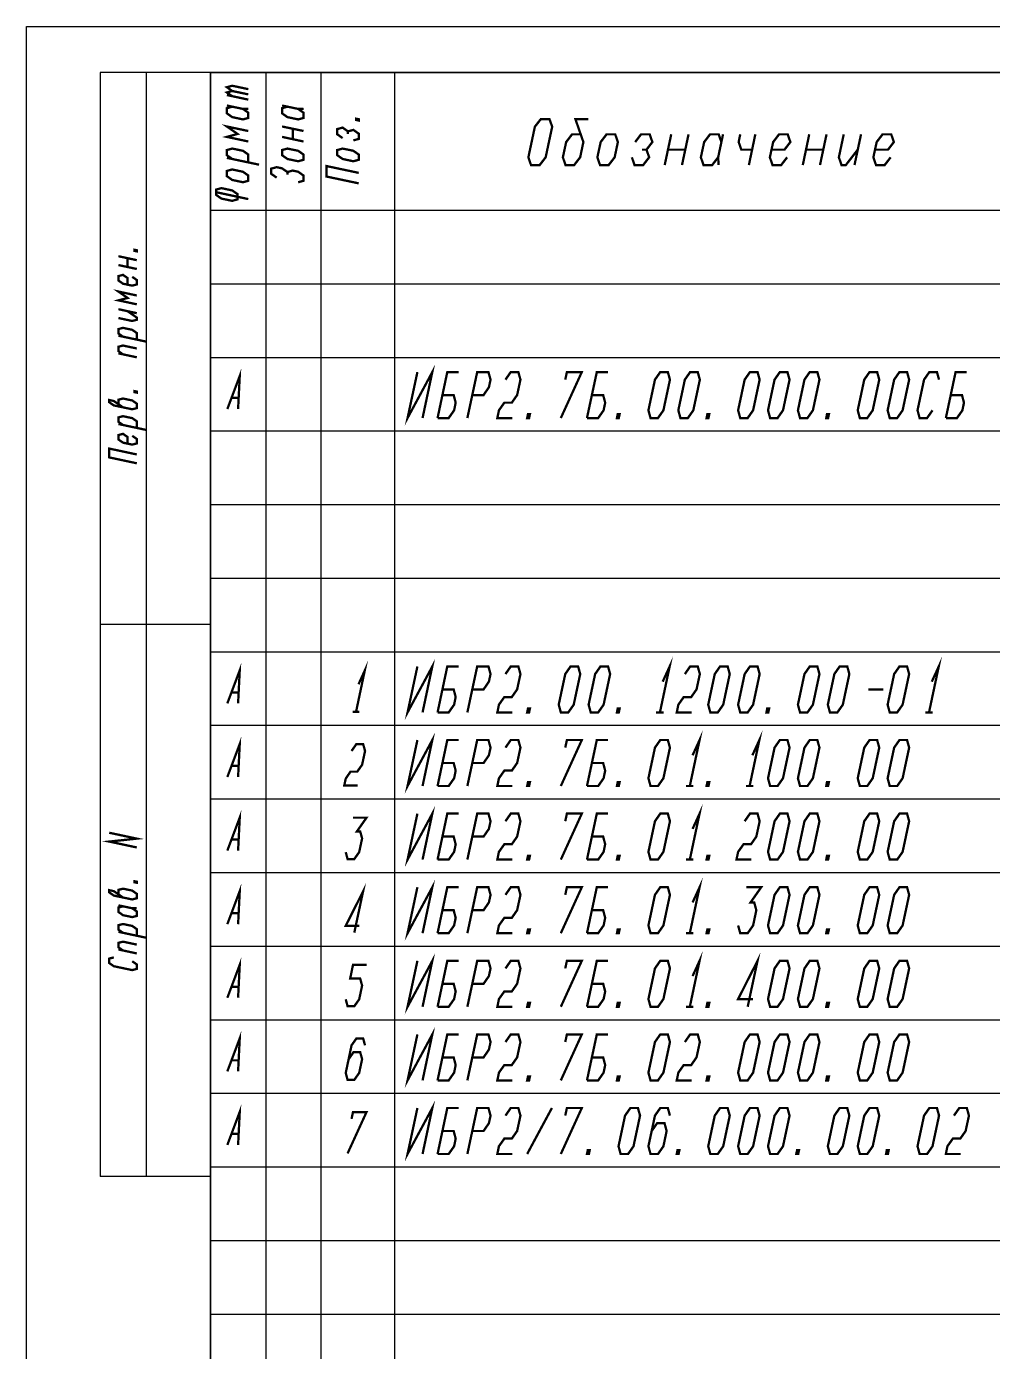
# Model space of a CAD drawing. Header units: millimetres. Extents: x 0 to 210, y 0 to 297.
# Drawn here: x 0 to 105, y 153 to 297 of the extents above; entities that cross this region are included whole.
import ezdxf

# ---------------------------------------------------------------- set-up
doc = ezdxf.new("R2010")
doc.units = ezdxf.units.MM
doc.header["$LTSCALE"] = 19.36
doc.layers.get('0').update_dxf_attribs({"linetype": 'CONTINUOUS'})

msp = doc.modelspace()

# ---------------------------------------------------------------- linework, layer by layer
at = {"color": 7, "linetype": 'CONTINUOUS'}
for p, q in [((0, 0), (0, 297)), ((0, 297), (210, 297)), ((20, 292), (8, 292)), ((8, 292), (8, 172)), ((13, 292), (13, 172)), ((20, 292), (20, 172)), ((205, 292), (20, 292)), ((20, 292), (20, 53)), ((20, 5), (20, 292)), ((20, 292), (205, 292)), ((26, 292), (26, 53)), ((32, 292), (32, 53)), ((40, 292), (40, 53)), ((205, 277), (20, 277)), ((205, 269), (20, 269)), ((20, 269), (20, 45)), ((205, 269), (20, 269)), ((26, 269), (26, 45)), ((32, 269), (32, 45)), ((40, 269), (40, 45)), ((205, 261), (20, 261)), ((205, 261), (20, 261)), ((205, 253), (20, 253)), ((205, 253), (20, 253)), ((205, 245), (20, 245)), ((205, 245), (20, 245)), ((205, 237), (20, 237)), ((205, 237), (20, 237)), ((20, 232), (8, 232)), ((205, 229), (20, 229)), ((205, 229), (20, 229)), ((205, 221), (20, 221)), ((205, 221), (20, 221)), ((205, 213), (20, 213)), ((205, 213), (20, 213)), ((205, 205), (20, 205)), ((205, 205), (20, 205)), ((205, 197), (20, 197)), ((205, 197), (20, 197)), ((205, 189), (20, 189)), ((205, 189), (20, 189)), ((205, 181), (20, 181)), ((205, 181), (20, 181)), ((205, 173), (20, 173)), ((205, 173), (20, 173)), ((20, 172), (8, 172)), ((205, 165), (20, 165)), ((205, 165), (20, 165)), ((205, 157), (20, 157)), ((205, 157), (20, 157))]:
    msp.add_line(p, q, dxfattribs=at)
at = {"color": 2, "linetype": 'CONTINUOUS', "const_width": 0.25}
for points in [[(22.36, 289.99), (21.78, 290.4), (22.36, 290.56), (24.11, 290.19)], [(22.36, 289.42), (21.78, 289.83), (22.36, 289.99), (24.11, 289.62)], [(24.11, 289.05), (21.78, 289.55)], [(21.78, 288.41), (23.53, 288.04), (24.11, 288.05)], [(22.36, 288.28), (21.78, 288.12), (21.78, 287.56), (22.36, 287.15), (23.53, 286.9), (24.11, 287.06), (24.11, 287.63), (23.53, 288.04)], [(27.78, 288.41), (29.53, 288.04), (30.11, 288.05)], [(28.36, 288.28), (27.78, 288.12), (27.78, 287.56), (28.36, 287.15), (29.53, 286.9), (30.11, 287.06), (30.11, 287.63), (29.53, 288.04)], [(36.11, 286.92), (36.11, 286.78), (35.82, 286.84), (35.82, 286.98), (36.11, 286.92)], [(54.84, 281.94), (54.55, 282.78), (55.26, 286.11), (55.91, 286.94), (56.84, 286.94), (57.14, 286.11), (56.43, 282.78), (55.78, 281.94), (54.84, 281.94)], [(60.24, 285.28), (59.3, 285.28), (58.66, 284.44), (58.3, 282.78), (58.59, 281.94), (59.53, 281.94), (60.18, 282.78), (60.53, 284.44), (59.66, 286.94), (61.06, 286.94)], [(24.11, 284.5), (21.78, 285), (22.94, 285.32), (21.78, 286.13), (24.11, 285.64)], [(27.78, 286.13), (30.11, 285.64)], [(28.94, 284.75), (28.94, 285.89)], [(35.53, 284.62), (36.11, 284.78), (36.11, 285.35), (35.53, 285.76), (34.94, 285.6), (34.36, 286.01), (33.78, 285.85), (33.78, 285.28), (34.36, 284.87)], [(34.94, 285.32), (34.94, 285.6)], [(62.05, 282.78), (62.34, 281.94), (63.28, 281.94), (63.93, 282.78), (64.28, 284.44), (63.99, 285.28), (63.05, 285.28), (62.41, 284.44), (62.05, 282.78)], [(65.8, 282.78), (66.09, 281.94), (67.03, 281.94), (67.68, 282.78), (67.39, 283.61), (68.03, 284.44), (67.74, 285.28), (66.8, 285.28), (66.16, 284.44)], [(69.37, 281.94), (70.08, 285.28)], [(71.96, 285.28), (71.25, 281.94)], [(75.53, 284.44), (75.24, 285.28), (74.3, 285.28), (73.66, 284.44), (73.3, 282.78), (73.59, 281.94), (74.53, 281.94), (75.18, 282.78)], [(75.71, 285.28), (75.18, 282.78), (75.23, 281.94)], [(77.58, 285.28), (77.41, 284.44), (77.7, 283.61), (78.87, 283.61)], [(79.22, 285.28), (78.52, 281.94)], [(80.98, 283.61), (82.39, 283.61), (83.03, 284.44), (82.74, 285.28), (81.8, 285.28), (81.16, 284.44), (80.8, 282.78), (81.09, 281.94), (82.03, 281.94), (82.68, 282.78)], [(84.38, 281.94), (85.08, 285.28)], [(86.96, 285.28), (86.25, 281.94)], [(88.83, 285.28), (88.3, 282.78), (88.59, 281.94), (89.06, 281.94), (90.35, 283.61)], [(90.71, 285.28), (90, 281.94)], [(92.23, 283.61), (93.64, 283.61), (94.28, 284.44), (93.99, 285.28), (93.05, 285.28), (92.41, 284.44), (92.05, 282.78), (92.34, 281.94), (93.28, 281.94), (93.93, 282.78)], [(24.11, 282.23), (24.11, 283.08), (23.53, 283.49), (22.36, 283.73), (21.78, 283.57), (21.78, 283.01), (22.36, 282.6)], [(30.11, 284.5), (27.78, 285)], [(29.53, 282.35), (30.11, 282.51), (30.11, 283.08), (29.53, 283.49), (28.36, 283.73), (27.78, 283.57), (27.78, 283.01), (28.36, 282.6), (29.53, 282.35)], [(35.53, 282.35), (36.11, 282.51), (36.11, 283.08), (35.53, 283.49), (34.36, 283.73), (33.78, 283.57), (33.78, 283.01), (34.36, 282.6), (35.53, 282.35)], [(25.28, 281.98), (21.78, 282.72)], [(66.92, 283.61), (67.39, 283.61)], [(69.73, 283.61), (71.6, 283.61)], [(84.73, 283.61), (86.6, 283.61)], [(23.53, 280.07), (24.11, 280.23), (24.11, 280.8), (23.53, 281.21), (22.36, 281.46), (21.78, 281.3), (21.78, 280.73), (22.36, 280.32), (23.53, 280.07)], [(29.53, 280.07), (30.11, 280.23), (30.11, 280.8), (29.53, 281.21), (28.94, 281.34), (28.36, 281.18), (27.78, 281.58), (27.19, 281.71), (26.61, 281.55), (26.61, 280.98), (27.19, 280.57)], [(28.36, 280.89), (28.36, 281.18)], [(36.11, 279.95), (32.61, 280.69), (32.61, 281.83), (36.11, 281.09)], [(20.61, 278.99), (20.61, 278.7), (21.19, 278.29), (22.36, 278.05), (22.94, 278.21), (22.94, 278.78), (22.36, 279.18), (21.19, 279.43), (20.61, 279.27), (20.61, 278.99), (24.11, 278.24)], [(11.99, 272.68), (11.99, 272.56), (11.74, 272.61), (11.74, 272.73), (11.99, 272.68)], [(9.99, 272.03), (11.99, 271.6)], [(11.99, 270.64), (9.99, 271.07)], [(10.99, 270.85), (10.99, 271.81)], [(10.99, 268.93), (10.99, 269.65), (10.49, 270), (9.99, 269.87), (9.99, 269.39), (10.49, 269.04), (11.49, 268.83), (11.99, 268.96), (11.99, 269.44), (11.49, 269.79)], [(11.99, 266.8), (9.99, 267.23), (10.99, 267.49), (9.99, 268.19), (11.99, 267.76)], [(9.99, 266.27), (11.99, 265.84)], [(9.99, 265.31), (11.49, 264.99), (11.99, 265.12), (11.99, 265.36), (10.99, 266.05)], [(11.99, 262.96), (11.99, 263.68), (11.49, 264.03), (10.49, 264.24), (9.99, 264.11), (9.99, 263.63), (10.49, 263.28)], [(12.99, 262.75), (9.99, 263.39)], [(10.49, 261.36), (9.99, 261.71), (9.99, 262.19), (10.49, 262.32), (11.99, 262)], [(11.99, 261.04), (9.99, 261.47)], [(21.83, 255.42), (23.18, 259.02), (23, 255.42)], [(42.49, 259.44), (41.42, 254.44), (44.11, 259.44), (43.05, 254.44)], [(44.68, 254.44), (45.74, 259.44), (46.96, 259.44)], [(47.92, 254.44), (48.99, 259.44), (50.21, 259.44), (50.44, 258.61), (50.26, 257.78), (49.68, 256.94), (48.46, 256.94)], [(52.06, 258.61), (52.64, 259.44), (53.46, 259.44), (53.69, 258.61), (53.33, 256.94), (52.75, 256.11), (51.94, 256.11), (51.35, 255.28), (51.18, 254.44), (52.8, 254.44)], [(58.08, 254.44), (60.36, 259.44), (58.74, 259.44), (58.56, 258.61)], [(60.92, 254.44), (61.99, 259.44), (63.21, 259.44)], [(67.83, 254.44), (67.6, 255.28), (68.31, 258.61), (68.89, 259.44), (69.71, 259.44), (69.94, 258.61), (69.23, 255.28), (68.64, 254.44), (67.83, 254.44)], [(71.08, 254.44), (70.85, 255.28), (71.56, 258.61), (72.14, 259.44), (72.96, 259.44), (73.19, 258.61), (72.48, 255.28), (71.89, 254.44), (71.08, 254.44)], [(77.58, 254.44), (77.35, 255.28), (78.06, 258.61), (78.64, 259.44), (79.46, 259.44), (79.69, 258.61), (78.98, 255.28), (78.39, 254.44), (77.58, 254.44)], [(80.83, 254.44), (80.6, 255.28), (81.31, 258.61), (81.89, 259.44), (82.71, 259.44), (82.94, 258.61), (82.23, 255.28), (81.64, 254.44), (80.83, 254.44)], [(84.08, 254.44), (83.85, 255.28), (84.56, 258.61), (85.14, 259.44), (85.96, 259.44), (86.19, 258.61), (85.48, 255.28), (84.89, 254.44), (84.08, 254.44)], [(90.58, 254.44), (90.35, 255.28), (91.06, 258.61), (91.64, 259.44), (92.46, 259.44), (92.69, 258.61), (91.98, 255.28), (91.39, 254.44), (90.58, 254.44)], [(93.83, 254.44), (93.6, 255.28), (94.31, 258.61), (94.89, 259.44), (95.71, 259.44), (95.94, 258.61), (95.23, 255.28), (94.64, 254.44), (93.83, 254.44)], [(99.19, 258.61), (98.96, 259.44), (98.14, 259.44), (97.56, 258.61), (96.85, 255.28), (97.08, 254.44), (97.89, 254.44), (98.48, 255.28)], [(99.93, 254.44), (100.99, 259.44), (102.21, 259.44)], [(10.49, 255.6), (9.49, 256.29), (8.99, 256.4), (8.99, 256.16), (9.49, 255.81), (11.49, 255.39), (11.99, 255.52), (11.99, 256), (11.49, 256.35), (10.49, 256.56), (9.99, 256.43), (9.99, 255.95)], [(11.99, 257.32), (11.99, 257.2), (11.74, 257.25), (11.74, 257.37), (11.99, 257.32)], [(22.38, 256.62), (22.96, 256.62)], [(44.68, 254.44), (45.89, 254.44), (46.48, 255.28), (46.65, 256.11), (46.43, 256.94), (45.21, 256.94)], [(60.92, 254.44), (62.14, 254.44), (62.73, 255.28), (62.9, 256.11), (62.68, 256.94), (61.46, 256.94)], [(99.93, 254.44), (101.14, 254.44), (101.73, 255.28), (101.9, 256.11), (101.68, 256.94), (100.46, 256.94)], [(54.63, 254.44), (54.42, 254.44), (54.51, 254.86), (54.72, 254.86), (54.63, 254.44)], [(64.38, 254.44), (64.18, 254.44), (64.26, 254.86), (64.47, 254.86), (64.38, 254.44)], [(74.13, 254.44), (73.92, 254.44), (74.01, 254.86), (74.22, 254.86), (74.13, 254.44)], [(87.13, 254.44), (86.93, 254.44), (87.01, 254.86), (87.22, 254.86), (87.13, 254.44)], [(11.99, 253.36), (11.99, 254.08), (11.49, 254.43), (10.49, 254.64), (9.99, 254.51), (9.99, 254.03), (10.49, 253.68)], [(12.99, 253.15), (9.99, 253.79)], [(10.99, 251.65), (10.99, 252.37), (10.49, 252.72), (9.99, 252.59), (9.99, 252.11), (10.49, 251.76), (11.49, 251.55), (11.99, 251.68), (11.99, 252.16), (11.49, 252.51)], [(11.99, 249.52), (8.99, 250.16), (8.99, 251.12), (11.99, 250.48)], [(21.83, 223.42), (23.18, 227.02), (23, 223.42)], [(36.09, 225.5), (36.77, 227), (35.82, 222.5)], [(42.49, 227.44), (41.42, 222.44), (44.11, 227.44), (43.05, 222.44)], [(44.68, 222.44), (45.74, 227.44), (46.96, 227.44)], [(47.92, 222.44), (48.99, 227.44), (50.21, 227.44), (50.44, 226.61), (50.26, 225.78), (49.68, 224.94), (48.46, 224.94)], [(52.06, 226.61), (52.64, 227.44), (53.46, 227.44), (53.69, 226.61), (53.33, 224.94), (52.75, 224.11), (51.94, 224.11), (51.35, 223.28), (51.18, 222.44), (52.8, 222.44)], [(58.08, 222.44), (57.85, 223.28), (58.56, 226.61), (59.14, 227.44), (59.96, 227.44), (60.19, 226.61), (59.48, 223.28), (58.89, 222.44), (58.08, 222.44)], [(61.33, 222.44), (61.1, 223.28), (61.81, 226.61), (62.39, 227.44), (63.21, 227.44), (63.44, 226.61), (62.73, 223.28), (62.14, 222.44), (61.33, 222.44)], [(69.15, 225.78), (69.91, 227.44), (68.85, 222.44)], [(71.56, 226.61), (72.14, 227.44), (72.96, 227.44), (73.19, 226.61), (72.83, 224.94), (72.25, 224.11), (71.44, 224.11), (70.85, 223.28), (70.68, 222.44), (72.3, 222.44)], [(74.33, 222.44), (74.1, 223.28), (74.81, 226.61), (75.39, 227.44), (76.21, 227.44), (76.44, 226.61), (75.73, 223.28), (75.14, 222.44), (74.33, 222.44)], [(77.58, 222.44), (77.35, 223.28), (78.06, 226.61), (78.64, 227.44), (79.46, 227.44), (79.69, 226.61), (78.98, 223.28), (78.39, 222.44), (77.58, 222.44)], [(84.08, 222.44), (83.85, 223.28), (84.56, 226.61), (85.14, 227.44), (85.96, 227.44), (86.19, 226.61), (85.48, 223.28), (84.89, 222.44), (84.08, 222.44)], [(87.33, 222.44), (87.1, 223.28), (87.81, 226.61), (88.39, 227.44), (89.21, 227.44), (89.44, 226.61), (88.73, 223.28), (88.14, 222.44), (87.33, 222.44)], [(93.83, 222.44), (93.6, 223.28), (94.31, 226.61), (94.89, 227.44), (95.71, 227.44), (95.94, 226.61), (95.23, 223.28), (94.64, 222.44), (93.83, 222.44)], [(98.4, 225.78), (99.16, 227.44), (98.1, 222.44)], [(22.38, 224.62), (22.96, 224.62)], [(44.68, 222.44), (45.89, 222.44), (46.48, 223.28), (46.65, 224.11), (46.43, 224.94), (45.21, 224.94)], [(91.52, 224.94), (93.14, 224.94)], [(35.45, 222.5), (36.18, 222.5)], [(54.63, 222.44), (54.42, 222.44), (54.51, 222.86), (54.72, 222.86), (54.63, 222.44)], [(64.38, 222.44), (64.18, 222.44), (64.26, 222.86), (64.47, 222.86), (64.38, 222.44)], [(68.44, 222.44), (69.25, 222.44)], [(80.63, 222.44), (80.43, 222.44), (80.51, 222.86), (80.72, 222.86), (80.63, 222.44)], [(97.69, 222.44), (98.5, 222.44)], [(72.4, 217.78), (73.16, 219.44), (72.1, 214.44)], [(78.9, 217.78), (79.66, 219.44), (78.6, 214.44)], [(21.83, 215.42), (23.18, 219.02), (23, 215.42)], [(35.33, 218.25), (35.86, 219), (36.59, 219), (36.8, 218.25), (36.48, 216.75), (35.95, 216), (35.22, 216), (34.7, 215.25), (34.54, 214.5), (36, 214.5)], [(42.49, 219.44), (41.42, 214.44), (44.11, 219.44), (43.05, 214.44)], [(44.68, 214.44), (45.74, 219.44), (46.96, 219.44)], [(47.92, 214.44), (48.99, 219.44), (50.21, 219.44), (50.44, 218.61), (50.26, 217.78), (49.68, 216.94), (48.46, 216.94)], [(52.06, 218.61), (52.64, 219.44), (53.46, 219.44), (53.69, 218.61), (53.33, 216.94), (52.75, 216.11), (51.94, 216.11), (51.35, 215.28), (51.18, 214.44), (52.8, 214.44)], [(58.08, 214.44), (60.36, 219.44), (58.74, 219.44), (58.56, 218.61)], [(60.92, 214.44), (61.99, 219.44), (63.21, 219.44)], [(67.83, 214.44), (67.6, 215.28), (68.31, 218.61), (68.89, 219.44), (69.71, 219.44), (69.94, 218.61), (69.23, 215.28), (68.64, 214.44), (67.83, 214.44)], [(80.83, 214.44), (80.6, 215.28), (81.31, 218.61), (81.89, 219.44), (82.71, 219.44), (82.94, 218.61), (82.23, 215.28), (81.64, 214.44), (80.83, 214.44)], [(84.08, 214.44), (83.85, 215.28), (84.56, 218.61), (85.14, 219.44), (85.96, 219.44), (86.19, 218.61), (85.48, 215.28), (84.89, 214.44), (84.08, 214.44)], [(90.58, 214.44), (90.35, 215.28), (91.06, 218.61), (91.64, 219.44), (92.46, 219.44), (92.69, 218.61), (91.98, 215.28), (91.39, 214.44), (90.58, 214.44)], [(93.83, 214.44), (93.6, 215.28), (94.31, 218.61), (94.89, 219.44), (95.71, 219.44), (95.94, 218.61), (95.23, 215.28), (94.64, 214.44), (93.83, 214.44)], [(22.38, 216.62), (22.96, 216.62)], [(44.68, 214.44), (45.89, 214.44), (46.48, 215.28), (46.65, 216.11), (46.43, 216.94), (45.21, 216.94)], [(60.92, 214.44), (62.14, 214.44), (62.73, 215.28), (62.9, 216.11), (62.68, 216.94), (61.46, 216.94)], [(54.63, 214.44), (54.42, 214.44), (54.51, 214.86), (54.72, 214.86), (54.63, 214.44)], [(64.38, 214.44), (64.18, 214.44), (64.26, 214.86), (64.47, 214.86), (64.38, 214.44)], [(74.13, 214.44), (73.92, 214.44), (74.01, 214.86), (74.22, 214.86), (74.13, 214.44)], [(87.13, 214.44), (86.93, 214.44), (87.01, 214.86), (87.22, 214.86), (87.13, 214.44)], [(71.69, 214.44), (72.5, 214.44)], [(78.19, 214.44), (79, 214.44)], [(21.83, 207.42), (23.18, 211.02), (23, 207.42)], [(42.49, 211.44), (41.42, 206.44), (44.11, 211.44), (43.05, 206.44)], [(72.4, 209.78), (73.16, 211.44), (72.1, 206.44)], [(35.49, 211), (36.96, 211), (35.91, 209.5), (36.27, 209.5), (36.48, 208.75), (36.16, 207.25), (35.63, 206.5), (34.9, 206.5), (34.7, 207.25)], [(44.68, 206.44), (45.74, 211.44), (46.96, 211.44)], [(47.92, 206.44), (48.99, 211.44), (50.21, 211.44), (50.44, 210.61), (50.26, 209.78), (49.68, 208.94), (48.46, 208.94)], [(52.06, 210.61), (52.64, 211.44), (53.46, 211.44), (53.69, 210.61), (53.33, 208.94), (52.75, 208.11), (51.94, 208.11), (51.35, 207.28), (51.18, 206.44), (52.8, 206.44)], [(58.08, 206.44), (60.36, 211.44), (58.74, 211.44), (58.56, 210.61)], [(60.92, 206.44), (61.99, 211.44), (63.21, 211.44)], [(67.83, 206.44), (67.6, 207.28), (68.31, 210.61), (68.89, 211.44), (69.71, 211.44), (69.94, 210.61), (69.23, 207.28), (68.64, 206.44), (67.83, 206.44)], [(78.06, 210.61), (78.64, 211.44), (79.46, 211.44), (79.69, 210.61), (79.33, 208.94), (78.75, 208.11), (77.94, 208.11), (77.35, 207.28), (77.17, 206.44), (78.8, 206.44)], [(80.83, 206.44), (80.6, 207.28), (81.31, 210.61), (81.89, 211.44), (82.71, 211.44), (82.94, 210.61), (82.23, 207.28), (81.64, 206.44), (80.83, 206.44)], [(84.08, 206.44), (83.85, 207.28), (84.56, 210.61), (85.14, 211.44), (85.96, 211.44), (86.19, 210.61), (85.48, 207.28), (84.89, 206.44), (84.08, 206.44)], [(90.58, 206.44), (90.35, 207.28), (91.06, 210.61), (91.64, 211.44), (92.46, 211.44), (92.69, 210.61), (91.98, 207.28), (91.39, 206.44), (90.58, 206.44)], [(93.83, 206.44), (93.6, 207.28), (94.31, 210.61), (94.89, 211.44), (95.71, 211.44), (95.94, 210.61), (95.23, 207.28), (94.64, 206.44), (93.83, 206.44)], [(11.99, 207.76), (8.99, 208.4), (11.99, 208.72), (8.99, 209.36)], [(44.68, 206.44), (45.89, 206.44), (46.48, 207.28), (46.65, 208.11), (46.43, 208.94), (45.21, 208.94)], [(60.92, 206.44), (62.14, 206.44), (62.73, 207.28), (62.9, 208.11), (62.68, 208.94), (61.46, 208.94)], [(22.38, 208.62), (22.96, 208.62)], [(54.63, 206.44), (54.42, 206.44), (54.51, 206.86), (54.72, 206.86), (54.63, 206.44)], [(64.38, 206.44), (64.18, 206.44), (64.26, 206.86), (64.47, 206.86), (64.38, 206.44)], [(71.69, 206.44), (72.5, 206.44)], [(74.13, 206.44), (73.92, 206.44), (74.01, 206.86), (74.22, 206.86), (74.13, 206.44)], [(87.13, 206.44), (86.93, 206.44), (87.01, 206.86), (87.22, 206.86), (87.13, 206.44)], [(72.4, 201.78), (73.16, 203.44), (72.1, 198.44)], [(10.49, 202.32), (9.49, 203.01), (8.99, 203.12), (8.99, 202.88), (9.49, 202.53), (11.49, 202.11), (11.99, 202.24), (11.99, 202.72), (11.49, 203.07), (10.49, 203.28), (9.99, 203.15), (9.99, 202.67)], [(11.99, 204.04), (11.99, 203.92), (11.74, 203.97), (11.74, 204.09), (11.99, 204.04)], [(21.83, 199.42), (23.18, 203.02), (23, 199.42)], [(35.63, 198.5), (36.59, 203), (34.7, 199.25), (36.16, 199.25)], [(42.49, 203.44), (41.42, 198.44), (44.11, 203.44), (43.05, 198.44)], [(44.68, 198.44), (45.74, 203.44), (46.96, 203.44)], [(47.92, 198.44), (48.99, 203.44), (50.21, 203.44), (50.44, 202.61), (50.26, 201.78), (49.68, 200.94), (48.46, 200.94)], [(52.06, 202.61), (52.64, 203.44), (53.46, 203.44), (53.69, 202.61), (53.33, 200.94), (52.75, 200.11), (51.94, 200.11), (51.35, 199.28), (51.18, 198.44), (52.8, 198.44)], [(58.08, 198.44), (60.36, 203.44), (58.74, 203.44), (58.56, 202.61)], [(60.92, 198.44), (61.99, 203.44), (63.21, 203.44)], [(67.83, 198.44), (67.6, 199.28), (68.31, 202.61), (68.89, 203.44), (69.71, 203.44), (69.94, 202.61), (69.23, 199.28), (68.64, 198.44), (67.83, 198.44)], [(78.24, 203.44), (79.86, 203.44), (78.7, 201.78), (79.1, 201.78), (79.33, 200.94), (78.98, 199.28), (78.39, 198.44), (77.58, 198.44), (77.35, 199.28)], [(80.83, 198.44), (80.6, 199.28), (81.31, 202.61), (81.89, 203.44), (82.71, 203.44), (82.94, 202.61), (82.23, 199.28), (81.64, 198.44), (80.83, 198.44)], [(84.08, 198.44), (83.85, 199.28), (84.56, 202.61), (85.14, 203.44), (85.96, 203.44), (86.19, 202.61), (85.48, 199.28), (84.89, 198.44), (84.08, 198.44)], [(90.58, 198.44), (90.35, 199.28), (91.06, 202.61), (91.64, 203.44), (92.46, 203.44), (92.69, 202.61), (91.98, 199.28), (91.39, 198.44), (90.58, 198.44)], [(93.83, 198.44), (93.6, 199.28), (94.31, 202.61), (94.89, 203.44), (95.71, 203.44), (95.94, 202.61), (95.23, 199.28), (94.64, 198.44), (93.83, 198.44)], [(9.99, 201.47), (11.49, 201.15), (11.99, 201.16)], [(10.49, 201.36), (9.99, 201.23), (9.99, 200.75), (10.49, 200.4), (11.49, 200.19), (11.99, 200.32), (11.99, 200.8), (11.49, 201.15)], [(22.38, 200.62), (22.96, 200.62)], [(44.68, 198.44), (45.89, 198.44), (46.48, 199.28), (46.65, 200.11), (46.43, 200.94), (45.21, 200.94)], [(60.92, 198.44), (62.14, 198.44), (62.73, 199.28), (62.9, 200.11), (62.68, 200.94), (61.46, 200.94)], [(11.99, 198.16), (11.99, 198.88), (11.49, 199.23), (10.49, 199.44), (9.99, 199.31), (9.99, 198.83), (10.49, 198.48)], [(54.63, 198.44), (54.42, 198.44), (54.51, 198.86), (54.72, 198.86), (54.63, 198.44)], [(64.38, 198.44), (64.18, 198.44), (64.26, 198.86), (64.47, 198.86), (64.38, 198.44)], [(74.13, 198.44), (73.92, 198.44), (74.01, 198.86), (74.22, 198.86), (74.13, 198.44)], [(87.13, 198.44), (86.93, 198.44), (87.01, 198.86), (87.22, 198.86), (87.13, 198.44)], [(12.99, 197.95), (9.99, 198.59)], [(10.49, 196.56), (9.99, 196.91), (9.99, 197.39), (10.49, 197.52), (11.99, 197.2)], [(71.69, 198.44), (72.5, 198.44)], [(9.49, 195.81), (8.99, 195.68), (8.99, 195.2), (9.49, 194.85), (11.49, 194.43), (11.99, 194.56), (11.99, 195.04), (11.49, 195.39)], [(11.99, 196.24), (9.99, 196.67)], [(42.49, 195.44), (41.42, 190.44), (44.11, 195.44), (43.05, 190.44)], [(72.4, 193.78), (73.16, 195.44), (72.1, 190.44)], [(78.39, 190.44), (79.46, 195.44), (77.35, 191.28), (78.98, 191.28)], [(21.83, 191.42), (23.18, 195.02), (23, 191.42)], [(34.7, 191.25), (34.9, 190.5), (35.63, 190.5), (36.16, 191.25), (36.48, 192.75), (36.27, 193.5), (35.18, 193.5), (35.49, 195), (36.96, 195)], [(44.68, 190.44), (45.74, 195.44), (46.96, 195.44)], [(47.92, 190.44), (48.99, 195.44), (50.21, 195.44), (50.44, 194.61), (50.26, 193.78), (49.68, 192.94), (48.46, 192.94)], [(52.06, 194.61), (52.64, 195.44), (53.46, 195.44), (53.69, 194.61), (53.33, 192.94), (52.75, 192.11), (51.94, 192.11), (51.35, 191.28), (51.18, 190.44), (52.8, 190.44)], [(58.08, 190.44), (60.36, 195.44), (58.74, 195.44), (58.56, 194.61)], [(60.92, 190.44), (61.99, 195.44), (63.21, 195.44)], [(67.83, 190.44), (67.6, 191.28), (68.31, 194.61), (68.89, 195.44), (69.71, 195.44), (69.94, 194.61), (69.23, 191.28), (68.64, 190.44), (67.83, 190.44)], [(80.83, 190.44), (80.6, 191.28), (81.31, 194.61), (81.89, 195.44), (82.71, 195.44), (82.94, 194.61), (82.23, 191.28), (81.64, 190.44), (80.83, 190.44)], [(84.08, 190.44), (83.85, 191.28), (84.56, 194.61), (85.14, 195.44), (85.96, 195.44), (86.19, 194.61), (85.48, 191.28), (84.89, 190.44), (84.08, 190.44)], [(90.58, 190.44), (90.35, 191.28), (91.06, 194.61), (91.64, 195.44), (92.46, 195.44), (92.69, 194.61), (91.98, 191.28), (91.39, 190.44), (90.58, 190.44)], [(93.83, 190.44), (93.6, 191.28), (94.31, 194.61), (94.89, 195.44), (95.71, 195.44), (95.94, 194.61), (95.23, 191.28), (94.64, 190.44), (93.83, 190.44)], [(44.68, 190.44), (45.89, 190.44), (46.48, 191.28), (46.65, 192.11), (46.43, 192.94), (45.21, 192.94)], [(60.92, 190.44), (62.14, 190.44), (62.73, 191.28), (62.9, 192.11), (62.68, 192.94), (61.46, 192.94)], [(22.38, 192.62), (22.96, 192.62)], [(54.63, 190.44), (54.42, 190.44), (54.51, 190.86), (54.72, 190.86), (54.63, 190.44)], [(64.38, 190.44), (64.18, 190.44), (64.26, 190.86), (64.47, 190.86), (64.38, 190.44)], [(71.69, 190.44), (72.5, 190.44)], [(74.13, 190.44), (73.92, 190.44), (74.01, 190.86), (74.22, 190.86), (74.13, 190.44)], [(87.13, 190.44), (86.93, 190.44), (87.01, 190.86), (87.22, 190.86), (87.13, 190.44)], [(21.83, 183.42), (23.18, 187.02), (23, 183.42)], [(42.49, 187.44), (41.42, 182.44), (44.11, 187.44), (43.05, 182.44)], [(44.68, 182.44), (45.74, 187.44), (46.96, 187.44)], [(47.92, 182.44), (48.99, 187.44), (50.21, 187.44), (50.44, 186.61), (50.26, 185.78), (49.68, 184.94), (48.46, 184.94)], [(52.06, 186.61), (52.64, 187.44), (53.46, 187.44), (53.69, 186.61), (53.33, 184.94), (52.75, 184.11), (51.94, 184.11), (51.35, 183.28), (51.18, 182.44), (52.8, 182.44)], [(58.08, 182.44), (60.36, 187.44), (58.74, 187.44), (58.56, 186.61)], [(60.92, 182.44), (61.99, 187.44), (63.21, 187.44)], [(67.83, 182.44), (67.6, 183.28), (68.31, 186.61), (68.89, 187.44), (69.71, 187.44), (69.94, 186.61), (69.23, 183.28), (68.64, 182.44), (67.83, 182.44)], [(71.56, 186.61), (72.14, 187.44), (72.96, 187.44), (73.19, 186.61), (72.83, 184.94), (72.25, 184.11), (71.44, 184.11), (70.85, 183.28), (70.68, 182.44), (72.3, 182.44)], [(77.58, 182.44), (77.35, 183.28), (78.06, 186.61), (78.64, 187.44), (79.46, 187.44), (79.69, 186.61), (78.98, 183.28), (78.39, 182.44), (77.58, 182.44)], [(80.83, 182.44), (80.6, 183.28), (81.31, 186.61), (81.89, 187.44), (82.71, 187.44), (82.94, 186.61), (82.23, 183.28), (81.64, 182.44), (80.83, 182.44)], [(84.08, 182.44), (83.85, 183.28), (84.56, 186.61), (85.14, 187.44), (85.96, 187.44), (86.19, 186.61), (85.48, 183.28), (84.89, 182.44), (84.08, 182.44)], [(90.58, 182.44), (90.35, 183.28), (91.06, 186.61), (91.64, 187.44), (92.46, 187.44), (92.69, 186.61), (91.98, 183.28), (91.39, 182.44), (90.58, 182.44)], [(93.83, 182.44), (93.6, 183.28), (94.31, 186.61), (94.89, 187.44), (95.71, 187.44), (95.94, 186.61), (95.23, 183.28), (94.64, 182.44), (93.83, 182.44)], [(36.8, 186.25), (36.59, 187), (35.86, 187), (35.33, 186.25), (34.7, 183.25), (34.9, 182.5), (35.63, 182.5), (36.16, 183.25), (36.48, 184.75), (36.27, 185.5), (35.54, 185.5), (35.02, 184.75)], [(22.38, 184.62), (22.96, 184.62)], [(44.68, 182.44), (45.89, 182.44), (46.48, 183.28), (46.65, 184.11), (46.43, 184.94), (45.21, 184.94)], [(60.92, 182.44), (62.14, 182.44), (62.73, 183.28), (62.9, 184.11), (62.68, 184.94), (61.46, 184.94)], [(54.63, 182.44), (54.42, 182.44), (54.51, 182.86), (54.72, 182.86), (54.63, 182.44)], [(64.38, 182.44), (64.18, 182.44), (64.26, 182.86), (64.47, 182.86), (64.38, 182.44)], [(74.13, 182.44), (73.92, 182.44), (74.01, 182.86), (74.22, 182.86), (74.13, 182.44)], [(87.13, 182.44), (86.93, 182.44), (87.01, 182.86), (87.22, 182.86), (87.13, 182.44)], [(42.49, 179.44), (41.42, 174.44), (44.11, 179.44), (43.05, 174.44)], [(21.83, 175.42), (23.18, 179.02), (23, 175.42)], [(34.9, 174.5), (36.96, 179), (35.49, 179), (35.33, 178.25)], [(44.68, 174.44), (45.74, 179.44), (46.96, 179.44)], [(47.92, 174.44), (48.99, 179.44), (50.21, 179.44), (50.44, 178.61), (50.26, 177.78), (49.68, 176.94), (48.46, 176.94)], [(52.06, 178.61), (52.64, 179.44), (53.46, 179.44), (53.69, 178.61), (53.33, 176.94), (52.75, 176.11), (51.94, 176.11), (51.35, 175.28), (51.18, 174.44), (52.8, 174.44)], [(54.42, 174.44), (57.11, 179.44)], [(58.08, 174.44), (60.36, 179.44), (58.74, 179.44), (58.56, 178.61)], [(64.58, 174.44), (64.35, 175.28), (65.06, 178.61), (65.64, 179.44), (66.46, 179.44), (66.69, 178.61), (65.98, 175.28), (65.39, 174.44), (64.58, 174.44)], [(69.94, 178.61), (69.71, 179.44), (68.89, 179.44), (68.31, 178.61), (67.6, 175.28), (67.83, 174.44), (68.64, 174.44), (69.23, 175.28), (69.58, 176.94), (69.35, 177.78), (68.54, 177.78), (67.96, 176.94)], [(74.33, 174.44), (74.1, 175.28), (74.81, 178.61), (75.39, 179.44), (76.21, 179.44), (76.44, 178.61), (75.73, 175.28), (75.14, 174.44), (74.33, 174.44)], [(77.58, 174.44), (77.35, 175.28), (78.06, 178.61), (78.64, 179.44), (79.46, 179.44), (79.69, 178.61), (78.98, 175.28), (78.39, 174.44), (77.58, 174.44)], [(80.83, 174.44), (80.6, 175.28), (81.31, 178.61), (81.89, 179.44), (82.71, 179.44), (82.94, 178.61), (82.23, 175.28), (81.64, 174.44), (80.83, 174.44)], [(87.33, 174.44), (87.1, 175.28), (87.81, 178.61), (88.39, 179.44), (89.21, 179.44), (89.44, 178.61), (88.73, 175.28), (88.14, 174.44), (87.33, 174.44)], [(90.58, 174.44), (90.35, 175.28), (91.06, 178.61), (91.64, 179.44), (92.46, 179.44), (92.69, 178.61), (91.98, 175.28), (91.39, 174.44), (90.58, 174.44)], [(97.08, 174.44), (96.85, 175.28), (97.56, 178.61), (98.14, 179.44), (98.96, 179.44), (99.19, 178.61), (98.48, 175.28), (97.89, 174.44), (97.08, 174.44)], [(100.81, 178.61), (101.39, 179.44), (102.21, 179.44), (102.44, 178.61), (102.08, 176.94), (101.5, 176.11), (100.69, 176.11), (100.1, 175.28), (99.93, 174.44), (101.55, 174.44)], [(22.38, 176.62), (22.96, 176.62)], [(44.68, 174.44), (45.89, 174.44), (46.48, 175.28), (46.65, 176.11), (46.43, 176.94), (45.21, 176.94)], [(61.13, 174.44), (60.92, 174.44), (61.01, 174.86), (61.22, 174.86), (61.13, 174.44)], [(70.88, 174.44), (70.68, 174.44), (70.76, 174.86), (70.97, 174.86), (70.88, 174.44)], [(83.88, 174.44), (83.67, 174.44), (83.76, 174.86), (83.97, 174.86), (83.88, 174.44)], [(93.63, 174.44), (93.43, 174.44), (93.51, 174.86), (93.72, 174.86), (93.63, 174.44)]]:
    msp.add_lwpolyline(points, dxfattribs=at)

doc.saveas('drawing.dxf')
